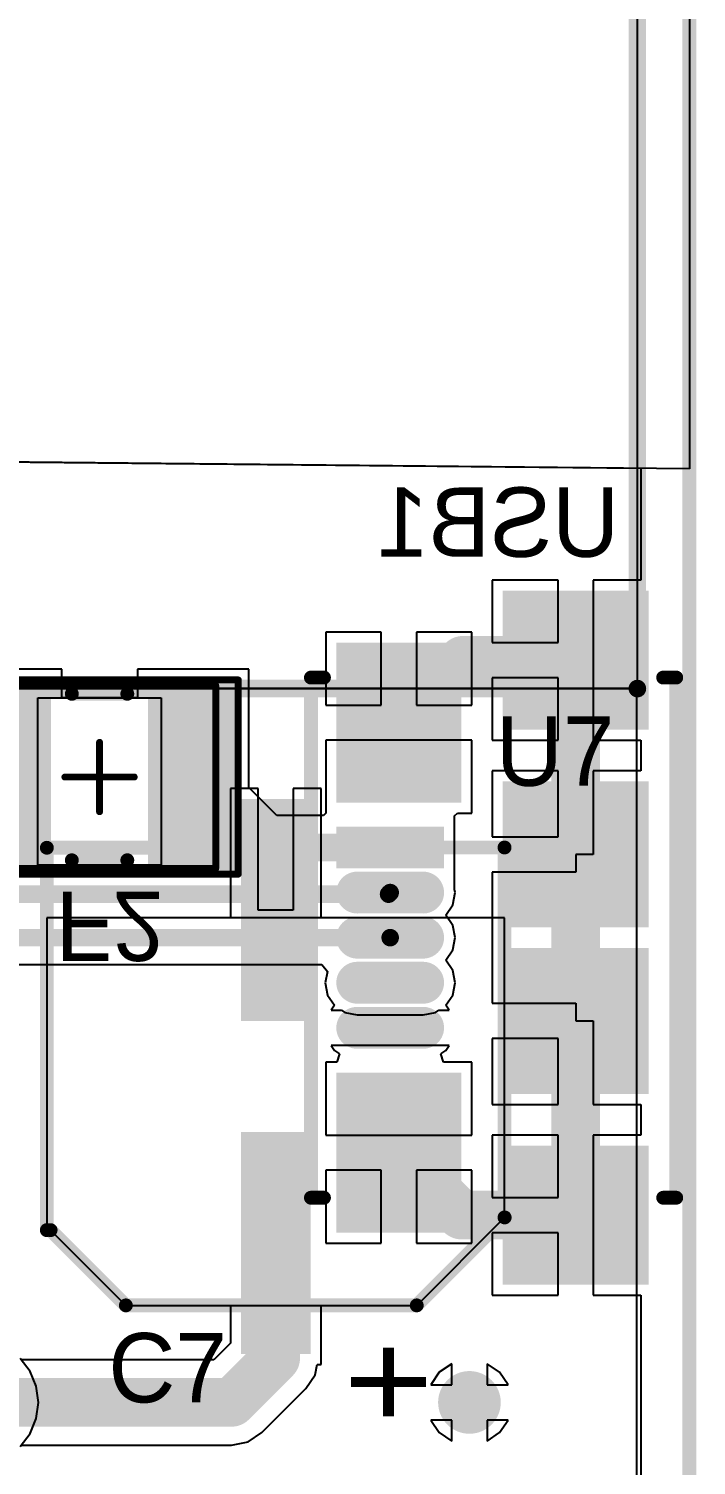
# Model space of a CAD drawing. Header units: millimetres. Extents: x 119.5 to 187.2, y 82 to 144.9.
# Drawn here: x 177.16 to 186.79, y 102.47 to 123.18 of the extents above; entities that cross this region are included whole.
import ezdxf

# ---------------------------------------------------------------- set-up
doc = ezdxf.new("R2010")
doc.units = ezdxf.units.MM
for name, color, linetype in [('BottomLayer', 5, 'Continuous'), ('BottomOverlay', 54, 'Continuous'), ('BottomPaste', 16, 'Continuous'), ('BottomSolder', 6, 'Continuous'), ('Mechanical1', 6, 'Continuous'), ('Mechanical13', 56, 'Continuous'), ('Mechanical15', 56, 'Continuous'), ('MultiLayer', 9, 'Continuous'), ('TopLayer', 1, 'Continuous'), ('TopOverlay', 2, 'Continuous'), ('TopPaste', 8, 'Continuous'), ('TopSolder', 216, 'Continuous'), ('ViaHoleLayer', 16, 'Continuous')]:
    doc.layers.add(name, color=color, linetype=linetype)

msp = doc.modelspace()

# ---------------------------------------------------------------- linework, layer by layer
at = {"layer": 'BottomLayer'}
for p, q in [((186.69, 137.541), (186.69, 116.84)), ((186.69, 116.84), (174.495, 116.961)), ((174.495, 116.961), (185.986, 116.847)), ((185.986, 116.847), (185.986, 115.233)), ((184.793, 115.233), (183.843, 115.233)), ((183.843, 115.233), (183.843, 114.333)), ((184.793, 114.333), (184.793, 115.233)), ((185.986, 115.233), (185.301, 115.233)), ((185.301, 115.233), (185.301, 114.079)), ((182.243, 114.483), (181.443, 114.483)), ((181.443, 114.483), (181.443, 113.433)), ((182.243, 113.433), (182.243, 114.483)), ((183.551, 114.483), (182.751, 114.483)), ((182.751, 114.483), (182.751, 113.433)), ((183.551, 113.433), (183.551, 114.483)), ((183.843, 114.333), (184.793, 114.333)), ((177.635, 113.949), (176.027, 113.949)), ((177.635, 113.538), (177.635, 113.949)), ((180.335, 113.949), (178.727, 113.949)), ((178.727, 113.949), (178.727, 113.538)), ((180.335, 112.246), (180.335, 113.949)), ((185.301, 114.079), (185.301, 112.925)), ((184.793, 113.825), (183.843, 113.825)), ((183.843, 113.825), (183.843, 112.925)), ((184.793, 112.925), (184.793, 113.825)), ((177.292, 111.125), (177.292, 113.538)), ((177.292, 113.538), (179.07, 113.538)), ((178.727, 113.538), (177.635, 113.538)), ((179.07, 113.538), (179.07, 111.125)), ((181.443, 113.433), (182.243, 113.433)), ((182.751, 113.433), (183.551, 113.433)), ((183.551, 112.925), (181.443, 112.925)), ((181.443, 112.925), (181.443, 111.932)), ((183.551, 111.875), (183.551, 112.925)), ((183.843, 112.925), (184.793, 112.925)), ((185.301, 112.925), (185.986, 112.925)), ((185.986, 112.925), (185.986, 112.483)), ((184.793, 112.483), (183.843, 112.483)), ((183.843, 112.483), (183.843, 111.533)), ((184.793, 111.533), (184.793, 112.483)), ((185.986, 112.483), (185.301, 112.483)), ((185.301, 112.483), (185.301, 111.279)), ((180.739, 111.842), (180.335, 112.246)), ((181.443, 111.875), (181.41, 111.842)), ((181.443, 111.932), (181.443, 111.932)), ((181.443, 111.932), (181.443, 111.932)), ((181.443, 111.932), (181.443, 111.875)), ((183.301, 111.833), (183.343, 111.875)), ((183.343, 111.875), (183.551, 111.875)), ((181.41, 111.842), (180.739, 111.842)), ((183.301, 111.785), (183.301, 111.833)), ((183.301, 111.833), (183.301, 111.833)), ((183.301, 110.925), (183.301, 111.785)), ((183.301, 111.785), (183.301, 111.785)), ((183.301, 111.785), (183.301, 111.785)), ((183.301, 111.785), (183.301, 111.785)), ((183.843, 111.533), (184.793, 111.533)), ((185.301, 111.279), (185.047, 111.279)), ((185.047, 111.279), (185.047, 111.025)), ((179.07, 111.125), (177.292, 111.125)), ((185.047, 111.025), (183.843, 111.025)), ((183.843, 111.025), (183.843, 110.075)), ((183.301, 110.774), (183.301, 110.925)), ((183.301, 110.925), (183.301, 110.925)), ((183.275, 110.552), (183.31, 110.729)), ((183.31, 110.729), (183.301, 110.774)), ((183.176, 110.404), (183.275, 110.552)), ((183.275, 110.256), (183.176, 110.404)), ((183.31, 110.079), (183.275, 110.256)), ((183.275, 109.902), (183.31, 110.079)), ((183.843, 110.075), (183.843, 109.133)), ((183.176, 109.754), (183.275, 109.902)), ((169.575, 109.691), (181.386, 109.691)), ((181.386, 109.691), (181.467, 109.592)), ((181.467, 109.592), (181.434, 109.429)), ((183.275, 109.606), (183.176, 109.754)), ((183.31, 109.429), (183.275, 109.606)), ((181.434, 109.429), (181.469, 109.252)), ((183.275, 109.252), (183.31, 109.429)), ((181.469, 109.252), (181.568, 109.104)), ((183.176, 109.104), (183.275, 109.252)), ((181.568, 109.104), (181.521, 109.033)), ((181.521, 109.033), (181.672, 109.033)), ((181.672, 109.033), (181.72, 109.001)), ((181.72, 109.001), (181.897, 108.966)), ((181.897, 108.966), (182.847, 108.966)), ((182.847, 108.966), (183.024, 109.001)), ((183.024, 109.001), (183.072, 109.033)), ((183.072, 109.033), (183.223, 109.033)), ((183.223, 109.033), (183.176, 109.104)), ((183.843, 109.133), (185.047, 109.133)), ((185.047, 109.133), (185.047, 108.879)), ((185.047, 108.879), (185.301, 108.879)), ((185.301, 108.879), (185.301, 107.675)), ((184.793, 108.625), (183.843, 108.625)), ((183.843, 108.625), (183.843, 107.675)), ((184.793, 107.675), (184.793, 108.625)), ((183.223, 108.525), (181.521, 108.525)), ((181.521, 108.525), (181.57, 108.452)), ((181.57, 108.452), (181.64, 108.405)), ((181.64, 108.405), (181.603, 108.283)), ((183.104, 108.405), (183.174, 108.452)), ((183.141, 108.283), (183.104, 108.405)), ((183.174, 108.452), (183.223, 108.525)), ((181.603, 108.283), (181.443, 108.283)), ((181.443, 108.283), (181.443, 107.233)), ((183.551, 108.283), (183.141, 108.283)), ((183.551, 107.233), (183.551, 108.283)), ((183.843, 107.675), (184.793, 107.675)), ((185.301, 107.675), (185.986, 107.675)), ((185.986, 107.675), (185.986, 107.233)), ((181.443, 107.233), (183.551, 107.233)), ((184.793, 107.233), (183.843, 107.233)), ((183.843, 107.233), (183.843, 106.333)), ((184.793, 106.333), (184.793, 107.233)), ((185.986, 107.233), (185.301, 107.233)), ((185.301, 107.233), (185.301, 106.079)), ((182.243, 106.725), (181.443, 106.725)), ((181.443, 106.725), (181.443, 105.675)), ((182.243, 105.675), (182.243, 106.725)), ((183.551, 106.725), (182.751, 106.725)), ((182.751, 106.725), (182.751, 105.675)), ((183.551, 105.675), (183.551, 106.725)), ((183.843, 106.333), (184.793, 106.333)), ((185.301, 106.079), (185.301, 104.925)), ((181.443, 105.675), (182.243, 105.675)), ((182.751, 105.675), (183.551, 105.675)), ((184.793, 105.825), (183.843, 105.825)), ((183.843, 105.825), (183.843, 104.925)), ((184.793, 104.925), (184.793, 105.825)), ((183.843, 104.925), (184.793, 104.925)), ((185.301, 104.925), (185.986, 104.925)), ((185.986, 104.925), (185.986, 83.287)), ((177.18, 103.826), (177.037, 104.012)), ((177.269, 103.61), (177.18, 103.826)), ((183.08, 103.813), (182.958, 103.632)), ((183.261, 103.935), (183.08, 103.813)), ((183.261, 103.632), (183.261, 103.935)), ((183.95, 103.813), (183.769, 103.935)), ((183.769, 103.935), (183.769, 103.632)), ((184.072, 103.632), (183.95, 103.813)), ((177.3, 103.378), (177.269, 103.61)), ((182.958, 103.632), (183.261, 103.632)), ((183.769, 103.632), (184.072, 103.632)), ((177.269, 103.146), (177.3, 103.378)), ((177.18, 102.93), (177.269, 103.146)), ((183.261, 103.124), (182.958, 103.124)), ((182.958, 103.124), (183.08, 102.943)), ((183.08, 102.943), (183.261, 102.821)), ((183.261, 102.821), (183.261, 103.124)), ((184.072, 103.124), (183.769, 103.124)), ((183.769, 103.124), (183.769, 102.821)), ((183.769, 102.821), (183.95, 102.943)), ((183.95, 102.943), (184.072, 103.124)), ((177.037, 102.744), (177.18, 102.93))]:
    msp.add_line(p, q, dxfattribs=at)
for points, const_width in [([(182.521, 113.179), (183.421, 114.079)], 0.7), ([(183.421, 114.079), (185.047, 114.079)], 0.7), ([(185.047, 111.279), (185.047, 114.079)], 0.7), ([(182.497, 113.179), (182.521, 113.179)], 0.7), ([(179.531, 112.395), (180.547, 111.379)], 0.4), ([(180.547, 111.379), (182.372, 111.379)], 0.4), ([(185.047, 108.879), (185.047, 111.279)], 0.7), ([(169.71, 110.706), (182.349, 110.706)], 0.254), ([(182.847, 110.729), (181.897, 110.729)], 0.4), ([(182.349, 110.706), (182.372, 110.729)], 0.254), ([(169.575, 110.079), (182.372, 110.079)], 0.254), ([(182.847, 110.079), (181.897, 110.079)], 0.4), ([(182.847, 109.429), (181.897, 109.429)], 0.4), ([(185.047, 106.079), (185.047, 108.879)], 0.7), ([(182.847, 108.779), (181.897, 108.779)], 0.4), ([(182.497, 106.979), (183.397, 106.079)], 0.7), ([(183.397, 106.079), (185.047, 106.079)], 0.7)]:
    msp.add_lwpolyline(points, dxfattribs=dict(at, const_width=const_width))
for points, const_width in [([(183.246, 114.079, 1), (183.596, 114.079, 1)], 0.35), ([(183.246, 114.079, 1), (183.596, 114.079, 1)], 0.35), ([(184.872, 114.079, 1), (185.222, 114.079, 1)], 0.35), ([(184.872, 114.079, 1), (185.222, 114.079, 1)], 0.35), ([(182.322, 113.179, 1), (182.672, 113.179, 1)], 0.35), ([(182.346, 113.179, 1), (182.696, 113.179, 1)], 0.35), ([(182.346, 113.179, 1), (182.696, 113.179, 1)], 0.35), ([(179.431, 112.395, 1), (179.631, 112.395, 1)], 0.2), ([(180.447, 111.379, 1), (180.647, 111.379, 1)], 0.2), ([(180.447, 111.379, 1), (180.647, 111.379, 1)], 0.2), ([(182.272, 111.379, 1), (182.472, 111.379, 1)], 0.2), ([(184.872, 111.279, 1), (185.222, 111.279, 1)], 0.35), ([(184.872, 111.279, 1), (185.222, 111.279, 1)], 0.35), ([(181.797, 110.729, 1), (181.997, 110.729, 1)], 0.2), ([(182.286, 110.706, 1), (182.413, 110.706, 1)], 0.127), ([(182.286, 110.706, 1), (182.413, 110.706, 1)], 0.127), ([(182.309, 110.729, 1), (182.435, 110.729, 1)], 0.127), ([(182.747, 110.729, 1), (182.947, 110.729, 1)], 0.2), ([(181.797, 110.079, 1), (181.997, 110.079, 1)], 0.2), ([(182.309, 110.079, 1), (182.435, 110.079, 1)], 0.127), ([(182.747, 110.079, 1), (182.947, 110.079, 1)], 0.2), ([(181.797, 109.429, 1), (181.997, 109.429, 1)], 0.2), ([(182.747, 109.429, 1), (182.947, 109.429, 1)], 0.2), ([(184.872, 108.879, 1), (185.222, 108.879, 1)], 0.35), ([(184.872, 108.879, 1), (185.222, 108.879, 1)], 0.35), ([(181.797, 108.779, 1), (181.997, 108.779, 1)], 0.2), ([(182.747, 108.779, 1), (182.947, 108.779, 1)], 0.2), ([(182.322, 106.979, 1), (182.672, 106.979, 1)], 0.35), ([(183.222, 106.079, 1), (183.572, 106.079, 1)], 0.35), ([(183.222, 106.079, 1), (183.572, 106.079, 1)], 0.35), ([(184.872, 106.079, 1), (185.222, 106.079, 1)], 0.35), ([(184.872, 106.079, 1), (185.222, 106.079, 1)], 0.35), ([(183.34, 103.378, 1), (183.69, 103.378, 1)], 0.35)]:
    msp.add_lwpolyline(points, format="xyb", close=True, dxfattribs=dict(at, const_width=const_width))
for points in [[(184.097, 114.979), (184.097, 113.179), (185.997, 114.979), (185.997, 113.179)], [(181.697, 114.229), (181.697, 112.129), (183.297, 114.229), (183.297, 112.129)], [(177.381, 111.095), (177.381, 113.695), (176.281, 111.095), (176.281, 113.695)], [(180.081, 111.095), (180.081, 113.695), (178.981, 111.095), (178.981, 113.695)], [(184.097, 112.229), (184.097, 110.329), (185.997, 112.229), (185.997, 110.329)], [(181.697, 111.579), (181.697, 111.179), (183.047, 111.579), (183.047, 111.179)], [(184.097, 109.829), (184.097, 107.929), (185.997, 109.829), (185.997, 107.929)], [(181.697, 108.029), (181.697, 105.929), (183.297, 108.029), (183.297, 105.929)], [(184.097, 106.979), (184.097, 105.179), (185.997, 106.979), (185.997, 105.179)]]:
    msp.add_solid(points, dxfattribs=at)
at = {"layer": 'BottomOverlay', "const_width": 0.2}
for points in [[(181.229, 106.329), (181.229, 113.829)], [(181.229, 113.829), (181.417, 113.829)], [(186.309, 113.829), (186.497, 113.829)], [(186.497, 106.329), (186.497, 113.829)], [(177.781, 113.595), (178.581, 113.595)], [(177.781, 111.195), (178.581, 111.195)], [(181.229, 106.329), (181.417, 106.329)], [(186.309, 106.329), (186.497, 106.329)]]:
    msp.add_lwpolyline(points, dxfattribs=at)
at = {"layer": 'BottomOverlay', "const_width": 0.1}
for points in [[(181.179, 113.829, 1), (181.279, 113.829, 1)], [(181.179, 113.829, 1), (181.279, 113.829, 1)], [(181.367, 113.829, 1), (181.467, 113.829, 1)], [(186.259, 113.829, 1), (186.359, 113.829, 1)], [(186.447, 113.829, 1), (186.547, 113.829, 1)], [(186.447, 113.829, 1), (186.547, 113.829, 1)], [(177.731, 113.595, 1), (177.831, 113.595, 1)], [(178.531, 113.595, 1), (178.631, 113.595, 1)], [(177.731, 111.195, 1), (177.831, 111.195, 1)], [(178.531, 111.195, 1), (178.631, 111.195, 1)], [(181.179, 106.329, 1), (181.279, 106.329, 1)], [(181.179, 106.329, 1), (181.279, 106.329, 1)], [(181.367, 106.329, 1), (181.467, 106.329, 1)], [(186.259, 106.329, 1), (186.359, 106.329, 1)], [(186.447, 106.329, 1), (186.547, 106.329, 1)], [(186.447, 106.329, 1), (186.547, 106.329, 1)]]:
    msp.add_lwpolyline(points, format="xyb", close=True, dxfattribs=at)
at = {"layer": 'BottomPaste', "const_width": 0.4}
for points in [[(182.847, 110.729), (181.897, 110.729)], [(182.847, 110.079), (181.897, 110.079)], [(182.847, 109.429), (181.897, 109.429)], [(182.847, 108.779), (181.897, 108.779)]]:
    msp.add_lwpolyline(points, dxfattribs=at)
at = {"layer": 'BottomPaste', "const_width": 0.2}
for points in [[(181.797, 110.729, 1), (181.997, 110.729, 1)], [(182.747, 110.729, 1), (182.947, 110.729, 1)], [(181.797, 110.079, 1), (181.997, 110.079, 1)], [(182.747, 110.079, 1), (182.947, 110.079, 1)], [(181.797, 109.429, 1), (181.997, 109.429, 1)], [(182.747, 109.429, 1), (182.947, 109.429, 1)], [(181.797, 108.779, 1), (181.997, 108.779, 1)], [(182.747, 108.779, 1), (182.947, 108.779, 1)]]:
    msp.add_lwpolyline(points, format="xyb", close=True, dxfattribs=at)
at = {"layer": 'BottomPaste'}
for points in [[(184.097, 114.979), (184.097, 113.179), (185.997, 114.979), (185.997, 113.179)], [(181.697, 114.229), (181.697, 112.129), (183.297, 114.229), (183.297, 112.129)], [(177.381, 111.095), (177.381, 113.695), (176.281, 111.095), (176.281, 113.695)], [(180.081, 111.095), (180.081, 113.695), (178.981, 111.095), (178.981, 113.695)], [(184.097, 112.229), (184.097, 110.329), (185.997, 112.229), (185.997, 110.329)], [(181.697, 111.579), (181.697, 111.179), (183.047, 111.579), (183.047, 111.179)], [(184.097, 109.829), (184.097, 107.929), (185.997, 109.829), (185.997, 107.929)], [(181.697, 108.029), (181.697, 105.929), (183.297, 108.029), (183.297, 105.929)], [(184.097, 106.979), (184.097, 105.179), (185.997, 106.979), (185.997, 105.179)]]:
    msp.add_solid(points, dxfattribs=at)
at = {"layer": 'BottomSolder', "const_width": 0.603}
for points in [[(182.847, 110.729), (181.897, 110.729)], [(182.847, 110.079), (181.897, 110.079)], [(182.847, 109.429), (181.897, 109.429)], [(182.847, 108.779), (181.897, 108.779)]]:
    msp.add_lwpolyline(points, dxfattribs=at)
at = {"layer": 'BottomSolder'}
for points, const_width in [([(181.746, 110.729, 1), (182.048, 110.729, 1)], 0.302), ([(182.696, 110.729, 1), (182.998, 110.729, 1)], 0.302), ([(181.746, 110.079, 1), (182.048, 110.079, 1)], 0.302), ([(182.696, 110.079, 1), (182.998, 110.079, 1)], 0.302), ([(181.746, 109.429, 1), (182.048, 109.429, 1)], 0.302), ([(182.696, 109.429, 1), (182.998, 109.429, 1)], 0.302), ([(181.746, 108.779, 1), (182.048, 108.779, 1)], 0.302), ([(182.696, 108.779, 1), (182.998, 108.779, 1)], 0.302), ([(183.289, 103.378, 1), (183.741, 103.378, 1)], 0.452)]:
    msp.add_lwpolyline(points, format="xyb", close=True, dxfattribs=dict(at, const_width=const_width))
for points in [[(183.995, 115.081), (183.995, 113.077), (186.099, 115.081), (186.099, 113.077)], [(181.595, 114.331), (181.595, 112.027), (183.399, 114.331), (183.399, 112.027)], [(177.483, 110.993), (177.483, 113.797), (176.179, 110.993), (176.179, 113.797)], [(180.183, 110.993), (180.183, 113.797), (178.879, 110.993), (178.879, 113.797)], [(183.995, 112.331), (183.995, 110.227), (186.099, 112.331), (186.099, 110.227)], [(181.595, 111.681), (181.595, 111.077), (183.149, 111.681), (183.149, 111.077)], [(183.995, 109.931), (183.995, 107.827), (186.099, 109.931), (186.099, 107.827)], [(181.595, 108.131), (181.595, 105.827), (183.399, 108.131), (183.399, 105.827)], [(183.995, 107.081), (183.995, 105.077), (186.099, 107.081), (186.099, 105.077)]]:
    msp.add_solid(points, dxfattribs=at)
at = {"layer": 'Mechanical1', "const_width": 0.2}
msp.add_lwpolyline([(186.686, 82.179), (186.686, 137.287)], dxfattribs=at)
at = {"layer": 'Mechanical13', "const_width": 0.1}
for points in [[(176.506, 113.715), (179.856, 113.715)], [(179.856, 111.075), (179.856, 113.715)], [(176.506, 111.075), (179.856, 111.075)]]:
    msp.add_lwpolyline(points, dxfattribs=at)
at = {"layer": 'Mechanical13', "const_width": 0.05}
for points in [[(179.831, 113.715, 1), (179.881, 113.715, 1)], [(179.831, 113.715, 1), (179.881, 113.715, 1)], [(179.831, 111.075, 1), (179.881, 111.075, 1)], [(179.831, 111.075, 1), (179.881, 111.075, 1)]]:
    msp.add_lwpolyline(points, format="xyb", close=True, dxfattribs=at)
at = {"layer": 'Mechanical15', "const_width": 0.1}
for points in [[(176.181, 113.795), (180.181, 113.795)], [(180.181, 110.995), (180.181, 113.795)], [(178.181, 111.895), (178.181, 112.895)], [(177.681, 112.395), (178.681, 112.395)], [(176.181, 110.995), (180.181, 110.995)]]:
    msp.add_lwpolyline(points, dxfattribs=at)
at = {"layer": 'Mechanical15', "const_width": 0.05}
for points in [[(180.156, 113.795, 1), (180.206, 113.795, 1)], [(180.156, 113.795, 1), (180.206, 113.795, 1)], [(178.156, 112.895, 1), (178.206, 112.895, 1)], [(177.656, 112.395, 1), (177.706, 112.395, 1)], [(178.656, 112.395, 1), (178.706, 112.395, 1)], [(178.156, 111.895, 1), (178.206, 111.895, 1)], [(180.156, 110.995, 1), (180.206, 110.995, 1)], [(180.156, 110.995, 1), (180.206, 110.995, 1)]]:
    msp.add_lwpolyline(points, format="xyb", close=True, dxfattribs=at)
at = {"layer": 'MultiLayer', "const_width": 0.35}
msp.add_lwpolyline([(183.34, 103.378, 1), (183.69, 103.378, 1)], format="xyb", close=True, dxfattribs=at)
at = {"layer": 'TopLayer'}
for p, q in [((185.936, 135.67), (185.936, 113.67)), ((173.99, 113.67), (185.926, 113.67)), ((185.936, 113.67), (173.99, 113.67)), ((185.926, 113.67), (185.926, 83.302)), ((180.467, 112.231), (180.067, 112.231)), ((180.067, 112.231), (180.067, 110.363)), ((180.467, 110.477), (180.467, 112.231)), ((181.375, 112.231), (180.975, 112.231)), ((180.975, 112.231), (180.975, 110.477)), ((181.375, 110.363), (181.375, 112.231)), ((180.975, 110.477), (180.467, 110.477)), ((180.067, 110.363), (177.421, 110.363)), ((177.421, 110.363), (177.421, 105.862)), ((184.021, 110.363), (177.421, 110.363)), ((177.421, 110.363), (177.421, 105.862)), ((184.021, 110.363), (181.375, 110.363)), ((184.021, 106.043), (184.021, 110.363)), ((184.021, 106.043), (184.021, 110.363)), ((177.421, 105.862), (177.475, 105.862)), ((177.421, 105.862), (177.475, 105.862)), ((177.475, 105.862), (178.56, 104.777)), ((177.475, 105.862), (178.56, 104.777)), ((182.755, 104.777), (184.021, 106.043)), ((182.755, 104.777), (184.021, 106.043)), ((178.56, 104.777), (180.067, 104.777)), ((178.56, 104.777), (182.755, 104.777)), ((180.067, 104.777), (180.067, 104.23)), ((181.375, 103.923), (181.375, 104.777)), ((181.375, 104.777), (182.755, 104.777)), ((180.067, 104.23), (179.831, 103.994)), ((179.831, 103.994), (177.051, 103.994)), ((181.156, 103.578), (181.29, 103.777)), ((181.29, 103.777), (181.319, 103.923)), ((181.319, 103.923), (181.375, 103.923)), ((183.08, 103.813), (182.958, 103.632)), ((183.261, 103.935), (183.08, 103.813)), ((183.261, 103.632), (183.261, 103.935)), ((183.95, 103.813), (183.769, 103.935)), ((183.769, 103.935), (183.769, 103.632)), ((184.072, 103.632), (183.95, 103.813)), ((180.521, 102.943), (181.156, 103.578)), ((182.958, 103.632), (183.261, 103.632)), ((183.769, 103.632), (184.072, 103.632)), ((180.322, 102.809), (180.521, 102.943)), ((183.261, 103.124), (182.958, 103.124)), ((182.958, 103.124), (183.08, 102.943)), ((183.08, 102.943), (183.261, 102.821)), ((183.261, 102.821), (183.261, 103.124)), ((184.072, 103.124), (183.769, 103.124)), ((183.769, 103.124), (183.769, 102.821)), ((183.769, 102.821), (183.95, 102.943)), ((183.95, 102.943), (184.072, 103.124)), ((177.051, 102.762), (180.086, 102.762)), ((180.086, 102.762), (180.322, 102.809))]:
    msp.add_line(p, q, dxfattribs=at)
at = {"layer": 'TopLayer', "const_width": 0.7}
for points in [[(180.721, 104.013), (180.721, 105.677)], [(180.086, 103.378), (180.721, 104.013)], [(176.403, 103.378), (180.086, 103.378)]]:
    msp.add_lwpolyline(points, dxfattribs=at)
at = {"layer": 'TopLayer', "const_width": 0.35}
for points in [[(180.546, 105.677, 1), (180.896, 105.677, 1)], [(180.546, 104.013, 1), (180.896, 104.013, 1)], [(180.546, 104.013, 1), (180.896, 104.013, 1)], [(179.911, 103.378, 1), (180.261, 103.378, 1)], [(179.911, 103.378, 1), (180.261, 103.378, 1)], [(183.34, 103.378, 1), (183.69, 103.378, 1)]]:
    msp.add_lwpolyline(points, format="xyb", close=True, dxfattribs=at)
at = {"layer": 'TopLayer'}
for points in [[(180.321, 111.977), (180.321, 108.977), (181.121, 111.977), (181.121, 108.977)], [(180.321, 107.177), (180.321, 104.177), (181.121, 107.177), (181.121, 104.177)]]:
    msp.add_solid(points, dxfattribs=at)
at = {"layer": 'TopOverlay'}
for points, const_width in [([(185.936, 113.67), (185.936, 135.67)], 0.254), ([(172.436, 113.67), (185.936, 113.67)], 0.254), ([(177.421, 111.375), (184.021, 111.379)], 0.2), ([(177.421, 105.862), (177.421, 111.375)], 0.2), ([(184.021, 106.045), (184.021, 111.379)], 0.2), ([(182.755, 104.777), (184.023, 106.045)], 0.2), ([(177.475, 105.862), (178.56, 104.777)], 0.2), ([(178.56, 104.777), (182.755, 104.777)], 0.2)]:
    msp.add_lwpolyline(points, dxfattribs=dict(at, const_width=const_width))
for points, const_width in [([(185.873, 113.67, 1), (186, 113.67, 1)], 0.127), ([(185.873, 113.67, 1), (186, 113.67, 1)], 0.127), ([(177.371, 111.375, 1), (177.471, 111.375, 1)], 0.1), ([(177.371, 111.375, 1), (177.471, 111.375, 1)], 0.1), ([(183.971, 111.379, 1), (184.071, 111.379, 1)], 0.1), ([(183.971, 111.379, 1), (184.071, 111.379, 1)], 0.1), ([(183.971, 106.045, 1), (184.071, 106.045, 1)], 0.1), ([(183.973, 106.045, 1), (184.073, 106.045, 1)], 0.1), ([(177.371, 105.862, 1), (177.471, 105.862, 1)], 0.1), ([(177.425, 105.862, 1), (177.525, 105.862, 1)], 0.1), ([(178.51, 104.777, 1), (178.61, 104.777, 1)], 0.1), ([(178.51, 104.777, 1), (178.61, 104.777, 1)], 0.1), ([(182.705, 104.777, 1), (182.805, 104.777, 1)], 0.1), ([(182.705, 104.777, 1), (182.805, 104.777, 1)], 0.1)]:
    msp.add_lwpolyline(points, format="xyb", close=True, dxfattribs=dict(at, const_width=const_width))
at = {"layer": 'TopPaste'}
for points in [[(180.321, 111.977), (180.321, 108.977), (181.121, 111.977), (181.121, 108.977)], [(180.321, 107.177), (180.321, 104.177), (181.121, 107.177), (181.121, 104.177)]]:
    msp.add_solid(points, dxfattribs=at)
at = {"layer": 'TopSolder', "const_width": 0.452}
msp.add_lwpolyline([(183.289, 103.378, 1), (183.741, 103.378, 1)], format="xyb", close=True, dxfattribs=at)
at = {"layer": 'TopSolder'}
for points in [[(180.219, 112.079), (180.219, 108.875), (181.223, 112.079), (181.223, 108.875)], [(180.219, 107.279), (180.219, 104.075), (181.223, 107.279), (181.223, 104.075)]]:
    msp.add_solid(points, dxfattribs=at)
at = {"layer": 'ViaHoleLayer', "const_width": 0.2}
msp.add_lwpolyline([(183.415, 103.378, 1), (183.615, 103.378, 1)], format="xyb", close=True, dxfattribs=at)

# ---------------------------------------------------------------- texts
at = {"layer": 'BottomOverlay', "text_generation_flag": 2}
msp.add_text('USB1', height=1, dxfattribs=at).set_placement((185.674, 115.57))
msp.add_text('F2', height=1, rotation=180, dxfattribs=at).set_placement((177.546, 110.744))
at = {"layer": 'TopOverlay'}
for s, p in [('U7', (183.896, 112.268)), ('C7', (178.308, 103.378))]:
    msp.add_text(s, height=1, dxfattribs=at).set_placement(p)
msp.add_text('+', height=1.524, rotation=270, dxfattribs=at).set_placement((181.61, 104.267))

doc.saveas('drawing.dxf')
